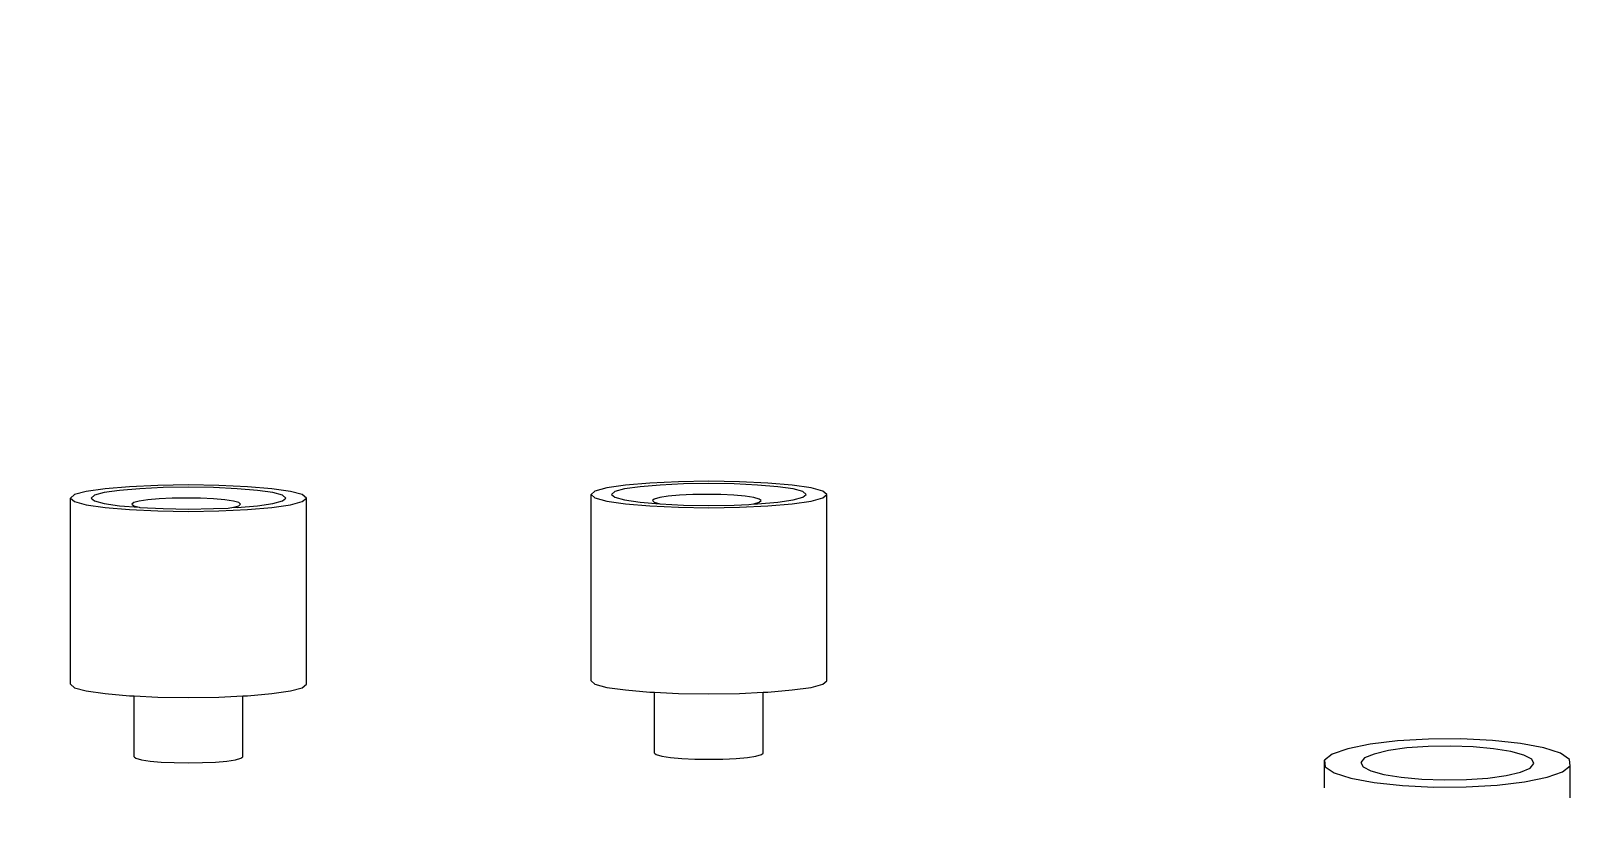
# Model space of a CAD drawing. Extents: x 3552052 to 4102982, y -707811 to -630695.
# Drawn here: x 3697214.2 to 3697326, y -691189.2 to -691131.3 of the extents above; entities that cross this region are included whole.
import ezdxf

# ---------------------------------------------------------------- set-up
doc = ezdxf.new("R2010")
doc.units = 0
doc.header["$LTSCALE"] = 6
doc.header["$MEASUREMENT"] = 0
doc.layers.get('Defpoints').update_dxf_attribs({"linetype": 'CONTINUOUS', "lineweight": 0})
doc.layers.add('ELE-4M UPS P.SB', color=3, linetype='CONTINUOUS', lineweight=0)
doc.layers.add('EQP', color=6, linetype='CONTINUOUS', lineweight=0)
doc.styles.add('ROMANS', font='romans.shx')
doc.dimstyles.new('AEPL1', dxfattribs={"dimtxt": 100, "dimasz": 75, "dimexe": 1.25, "dimexo": 50, "dimtad": 0, "dimdec": 0, "dimtxsty": 'ROMANS', "dimcen": 2.5, "dimclrd": 7, "dimclre": 7, "dimadec": 0, "dimazin": 0, "dimtfac": 1, "dimtdec": 0, "dimtmove": 0, "dimatfit": 3, "dimfxl": 1, "dimlwd": 0, "dimlwe": 0, "dimarcsym": 0})

# ---------------------------------------------------------------- blocks, each defined once
blk = doc.blocks.new('*D188')
at = {"layer": 'Defpoints', "color": 0, "linetype": 'ByBlock', "transparency": 16777216}
for p in [(3696598.37, -689428.17), (3697303.87, -689428.17), (3696928.12, -692148.4)]:
    blk.add_point(p, dxfattribs=at)
at = {"layer": 'ELE-4M UPS P.SB', "color": 7, "linetype": 'ByBlock', "lineweight": 0, "transparency": 16777216}
for p, q in [((3697253.87, -689428.17), (3696597.12, -689428.17)), ((3696598.37, -689503.17), (3696598.37, -690611.47)), ((3696598.37, -692073.4), (3696598.37, -690965.1)), ((3696878.12, -692148.4), (3696597.12, -692148.4))]:
    blk.add_line(p, q, dxfattribs=at)
at = {"layer": 'ELE-4M UPS P.SB', "color": 7, "linetype": 'ByBlock', "transparency": 16777216}
for points in [[(3696610.87, -689503.17), (3696585.87, -689503.17), (3696598.37, -689428.17)], [(3696585.87, -692073.4), (3696610.87, -692073.4), (3696598.37, -692148.4)]]:
    blk.add_solid(points, dxfattribs=at)
at = {"layer": 'ELE-4M UPS P.SB', "color": 0, "linetype": 'ByBlock', "transparency": 16777216, "insert": (3696598.37, -690788.28), "char_height": 100, "attachment_point": 5, "rotation": 90, "style": 'ROMANS'}
blk.add_mtext('2720', dxfattribs=at)
blk = doc.blocks.new('Philips+Ultrasound+fr')
at = {"layer": 'EQP'}
for p, q in [((-8.359, 22.028), (-8.387, 22.004)), ((-8.278, 22.05), (-8.359, 22.028)), ((-8.149, 22.069), (-8.278, 22.05)), ((-8.222, 22.024), (-8.245, 22.004)), ((-8.155, 22.042), (-8.222, 22.024)), ((-8.049, 22.057), (-8.155, 22.042)), ((-7.981, 22.083), (-8.149, 22.069)), ((-7.91, 22.069), (-8.049, 22.057)), ((-7.786, 22.092), (-7.981, 22.083)), ((-7.749, 22.077), (-7.91, 22.069)), ((-7.576, 22.095), (-7.786, 22.092)), ((-7.576, 22.08), (-7.749, 22.077)), ((-7.366, 22.092), (-7.576, 22.095)), ((-7.403, 22.077), (-7.576, 22.08)), ((-7.241, 22.069), (-7.403, 22.077)), ((-7.17, 22.083), (-7.366, 22.092)), ((-7.102, 22.057), (-7.241, 22.069)), ((-7.003, 22.069), (-7.17, 22.083)), ((-6.996, 22.042), (-7.102, 22.057)), ((-6.874, 22.05), (-7.003, 22.069)), ((-6.929, 22.024), (-6.996, 22.042)), ((-6.906, 22.004), (-6.929, 22.024)), ((-6.793, 22.028), (-6.874, 22.05)), ((-6.765, 22.004), (-6.793, 22.028)), ((-4.781, 22.053), (-4.808, 22.029)), ((-4.808, 22.029), (-4.781, 22.006)), ((-4.808, 20.748), (-4.808, 22.029)), ((-4.7, 22.075), (-4.781, 22.053)), ((-4.571, 22.094), (-4.7, 22.075)), ((-4.644, 22.049), (-4.667, 22.029)), ((-4.667, 22.029), (-4.644, 22.01)), ((-4.577, 22.067), (-4.644, 22.049)), ((-4.471, 22.082), (-4.577, 22.067)), ((-4.403, 22.108), (-4.571, 22.094)), ((-4.332, 22.094), (-4.471, 22.082)), ((-4.207, 22.117), (-4.403, 22.108)), ((-4.277, 22.017), (-4.336, 22.008)), ((-4.171, 22.102), (-4.332, 22.094)), ((-4.199, 22.024), (-4.277, 22.017)), ((-3.998, 22.12), (-4.207, 22.117)), ((-4.109, 22.028), (-4.199, 22.024)), ((-3.998, 22.104), (-4.171, 22.102)), ((-4.012, 22.029), (-4.109, 22.028)), ((-3.915, 22.028), (-4.012, 22.029)), ((-3.788, 22.117), (-3.998, 22.12)), ((-3.824, 22.102), (-3.998, 22.104)), ((-3.825, 22.024), (-3.915, 22.028)), ((-3.748, 22.017), (-3.825, 22.024)), ((-3.663, 22.094), (-3.824, 22.102)), ((-3.592, 22.108), (-3.788, 22.117)), ((-3.689, 22.008), (-3.748, 22.017)), ((-3.524, 22.082), (-3.663, 22.094)), ((-3.424, 22.094), (-3.592, 22.108)), ((-3.418, 22.067), (-3.524, 22.082)), ((-3.295, 22.075), (-3.424, 22.094)), ((-3.351, 22.049), (-3.418, 22.067)), ((-3.328, 22.029), (-3.351, 22.049)), ((-3.351, 22.01), (-3.328, 22.029)), ((-3.214, 22.053), (-3.295, 22.075)), ((-3.187, 22.029), (-3.214, 22.053)), ((-3.214, 22.006), (-3.187, 22.029)), ((-3.187, 20.748), (-3.187, 22.029)), ((-8.387, 22.004), (-8.359, 21.981)), ((-8.387, 20.723), (-8.387, 22.004)), ((-8.359, 21.981), (-8.278, 21.959)), ((-8.278, 21.959), (-8.149, 21.94)), ((-8.245, 22.004), (-8.222, 21.985)), ((-8.222, 21.985), (-8.155, 21.967)), ((-8.155, 21.967), (-8.049, 21.951)), ((-8.149, 21.94), (-7.981, 21.925)), ((-8.049, 21.951), (-7.914, 21.941)), ((-7.981, 21.925), (-7.786, 21.916)), ((-7.952, 21.973), (-7.964, 21.962)), ((-7.964, 21.962), (-7.952, 21.951)), ((-7.914, 21.983), (-7.952, 21.973)), ((-7.952, 21.951), (-7.914, 21.941)), ((-7.855, 21.992), (-7.914, 21.983)), ((-7.914, 21.941), (-7.91, 21.939)), ((-7.91, 21.939), (-7.749, 21.932)), ((-7.777, 21.999), (-7.855, 21.992)), ((-7.786, 21.916), (-7.576, 21.913)), ((-7.687, 22.003), (-7.777, 21.999)), ((-7.749, 21.932), (-7.576, 21.929)), ((-7.59, 22.004), (-7.687, 22.003)), ((-7.494, 22.003), (-7.59, 22.004)), ((-7.576, 21.929), (-7.403, 21.932)), ((-7.576, 21.913), (-7.366, 21.916)), ((-7.404, 21.999), (-7.494, 22.003)), ((-7.326, 21.992), (-7.404, 21.999)), ((-7.403, 21.932), (-7.302, 21.936)), ((-7.366, 21.916), (-7.17, 21.925)), ((-7.267, 21.983), (-7.326, 21.992)), ((-7.302, 21.936), (-7.267, 21.941)), ((-7.229, 21.973), (-7.267, 21.983)), ((-7.267, 21.941), (-7.229, 21.951)), ((-7.267, 21.941), (-7.241, 21.939)), ((-7.241, 21.939), (-7.102, 21.951)), ((-7.217, 21.962), (-7.229, 21.973)), ((-7.229, 21.951), (-7.217, 21.962)), ((-7.17, 21.925), (-7.003, 21.94)), ((-7.102, 21.951), (-6.996, 21.967)), ((-7.003, 21.94), (-6.874, 21.959)), ((-6.996, 21.967), (-6.929, 21.985)), ((-6.929, 21.985), (-6.906, 22.004)), ((-6.874, 21.959), (-6.793, 21.981)), ((-6.793, 21.981), (-6.765, 22.004)), ((-6.765, 20.723), (-6.765, 22.004)), ((-4.781, 22.006), (-4.7, 21.984)), ((-4.7, 21.984), (-4.571, 21.965)), ((-4.644, 22.01), (-4.577, 21.992)), ((-4.577, 21.992), (-4.471, 21.976)), ((-4.571, 21.965), (-4.403, 21.95)), ((-4.471, 21.976), (-4.336, 21.966)), ((-4.403, 21.95), (-4.207, 21.941)), ((-4.373, 21.998), (-4.386, 21.987)), ((-4.386, 21.987), (-4.373, 21.976)), ((-4.336, 22.008), (-4.373, 21.998)), ((-4.373, 21.976), (-4.336, 21.966)), ((-4.336, 21.966), (-4.332, 21.964)), ((-4.332, 21.964), (-4.171, 21.956)), ((-4.207, 21.941), (-3.998, 21.938)), ((-4.171, 21.956), (-3.998, 21.954)), ((-3.998, 21.954), (-3.824, 21.956)), ((-3.998, 21.938), (-3.788, 21.941)), ((-3.824, 21.956), (-3.724, 21.961)), ((-3.788, 21.941), (-3.592, 21.95)), ((-3.724, 21.961), (-3.689, 21.966)), ((-3.651, 21.998), (-3.689, 22.008)), ((-3.689, 21.966), (-3.651, 21.976)), ((-3.689, 21.966), (-3.663, 21.964)), ((-3.663, 21.964), (-3.524, 21.976)), ((-3.638, 21.987), (-3.651, 21.998)), ((-3.651, 21.976), (-3.638, 21.987)), ((-3.592, 21.95), (-3.424, 21.965)), ((-3.524, 21.976), (-3.418, 21.992)), ((-3.424, 21.965), (-3.295, 21.984)), ((-3.418, 21.992), (-3.351, 22.01)), ((-3.295, 21.984), (-3.214, 22.006)), ((-4.808, 20.748), (-4.781, 20.724)), ((-3.214, 20.724), (-3.187, 20.748)), ((-8.387, 20.723), (-8.359, 20.699)), ((-8.359, 20.699), (-8.278, 20.677)), ((-8.278, 20.677), (-8.149, 20.659)), ((-8.149, 20.659), (-7.981, 20.644)), ((-7.981, 20.644), (-7.95, 20.643)), ((-7.95, 20.225), (-7.95, 20.643)), ((-7.95, 20.643), (-7.786, 20.635)), ((-7.366, 20.635), (-7.202, 20.643)), ((-7.202, 20.643), (-7.17, 20.644)), ((-7.202, 20.225), (-7.202, 20.643)), ((-7.17, 20.644), (-7.003, 20.659)), ((-7.003, 20.659), (-6.874, 20.677)), ((-6.874, 20.677), (-6.793, 20.699)), ((-6.793, 20.699), (-6.765, 20.723)), ((-4.781, 20.724), (-4.7, 20.702)), ((-4.7, 20.702), (-4.571, 20.684)), ((-4.571, 20.684), (-4.403, 20.669)), ((-4.403, 20.669), (-4.371, 20.668)), ((-4.371, 20.25), (-4.371, 20.668)), ((-4.371, 20.668), (-4.207, 20.66)), ((-4.207, 20.66), (-3.998, 20.657)), ((-3.998, 20.657), (-3.788, 20.66)), ((-3.788, 20.66), (-3.624, 20.668)), ((-3.624, 20.668), (-3.592, 20.669)), ((-3.624, 20.25), (-3.624, 20.668)), ((-3.592, 20.669), (-3.424, 20.684)), ((-3.424, 20.684), (-3.295, 20.702)), ((-3.295, 20.702), (-3.214, 20.724)), ((-7.786, 20.635), (-7.576, 20.632)), ((-7.576, 20.632), (-7.366, 20.635)), ((0.738, 20.334), (0.549, 20.311)), ((0.951, 20.346), (0.738, 20.334)), ((1.173, 20.347), (0.951, 20.346)), ((1.389, 20.337), (1.173, 20.347)), ((1.583, 20.316), (1.389, 20.337)), ((-7.95, 20.225), (-7.937, 20.214)), ((-7.215, 20.214), (-7.202, 20.225)), ((-4.371, 20.25), (-4.359, 20.239)), ((-4.359, 20.239), (-4.321, 20.229)), ((-4.321, 20.229), (-4.262, 20.22)), ((-4.262, 20.22), (-4.184, 20.213)), ((-3.811, 20.213), (-3.733, 20.22)), ((-3.733, 20.22), (-3.674, 20.229)), ((-3.674, 20.229), (-3.637, 20.239)), ((-3.637, 20.239), (-3.624, 20.25)), ((0.288, 20.242), (0.235, 20.2)), ((0.395, 20.28), (0.288, 20.242)), ((0.549, 20.311), (0.395, 20.28)), ((0.511, 20.216), (0.485, 20.186)), ((0.576, 20.243), (0.511, 20.216)), ((0.675, 20.267), (0.576, 20.243)), ((0.802, 20.285), (0.675, 20.267)), ((0.948, 20.295), (0.802, 20.285)), ((1.103, 20.298), (0.948, 20.295)), ((1.256, 20.293), (1.103, 20.298)), ((1.397, 20.28), (1.256, 20.293)), ((1.516, 20.261), (1.397, 20.28)), ((1.606, 20.236), (1.516, 20.261)), ((1.743, 20.286), (1.583, 20.316)), ((1.66, 20.207), (1.606, 20.236)), ((1.858, 20.248), (1.743, 20.286)), ((1.92, 20.206), (1.858, 20.248)), ((-7.937, 20.214), (-7.899, 20.204)), ((-7.899, 20.204), (-7.84, 20.195)), ((-7.84, 20.195), (-7.763, 20.188)), ((-7.763, 20.188), (-7.673, 20.184)), ((-7.673, 20.184), (-7.576, 20.183)), ((-7.576, 20.183), (-7.479, 20.184)), ((-7.479, 20.184), (-7.389, 20.188)), ((-7.389, 20.188), (-7.312, 20.195)), ((-7.312, 20.195), (-7.252, 20.204)), ((-7.252, 20.204), (-7.215, 20.214)), ((-4.184, 20.213), (-4.094, 20.209)), ((-4.094, 20.209), (-3.998, 20.208)), ((-3.998, 20.208), (-3.901, 20.209)), ((-3.901, 20.209), (-3.811, 20.213)), ((0.235, 20.2), (0.24, 20.156)), ((0.235, 20.011), (0.235, 20.2)), ((0.24, 20.156), (0.301, 20.114)), ((0.301, 20.114), (0.416, 20.077)), ((0.485, 20.186), (0.5, 20.155)), ((0.5, 20.155), (0.554, 20.127)), ((0.554, 20.127), (0.643, 20.102)), ((1.484, 20.096), (1.583, 20.119)), ((1.583, 20.119), (1.648, 20.147)), ((1.648, 20.147), (1.674, 20.177)), ((1.674, 20.177), (1.66, 20.207)), ((1.765, 20.083), (1.872, 20.121)), ((1.872, 20.121), (1.925, 20.163)), ((1.925, 20.163), (1.92, 20.206)), ((1.925, 19.941), (1.925, 20.163)), ((0.416, 20.077), (0.576, 20.047)), ((0.576, 20.047), (0.771, 20.026)), ((0.643, 20.102), (0.763, 20.083)), ((0.763, 20.083), (0.904, 20.07)), ((0.771, 20.026), (0.986, 20.016)), ((0.904, 20.07), (1.057, 20.065)), ((0.986, 20.016), (1.208, 20.017)), ((1.057, 20.065), (1.212, 20.068)), ((1.208, 20.017), (1.421, 20.029)), ((1.212, 20.068), (1.357, 20.078)), ((1.357, 20.078), (1.484, 20.096)), ((1.421, 20.029), (1.611, 20.051)), ((1.611, 20.051), (1.765, 20.083))]:
    blk.add_line(p, q, dxfattribs=at)

msp = doc.modelspace()

# ---------------------------------------------------------------- block references
at = {"layer": 'EQP', "xscale": 10.563337682935, "yscale": 10.563337682935, "zscale": 10.563337682935}
msp.add_blockref('Philips+Ultrasound+fr', (3697305.65, -691397.74), dxfattribs=at)

# ---------------------------------------------------------------- dimensions: what is measured, and where the dimension line sits
at = {"layer": 'ELE-4M UPS P.SB', "color": 0, "linetype": 'ByBlock'}
dim = msp.add_linear_dim(base=(3696598.37, -689428.17), p1=(3696928.12, -692148.4), p2=(3697303.87, -689428.17), angle=90, dimstyle='AEPL1', dxfattribs=at)
dim.commit()
dim.dimension.update_dxf_attribs({"geometry": '*D188', "text_midpoint": (3696598.37, -690788.28)})

doc.saveas('drawing.dxf')
